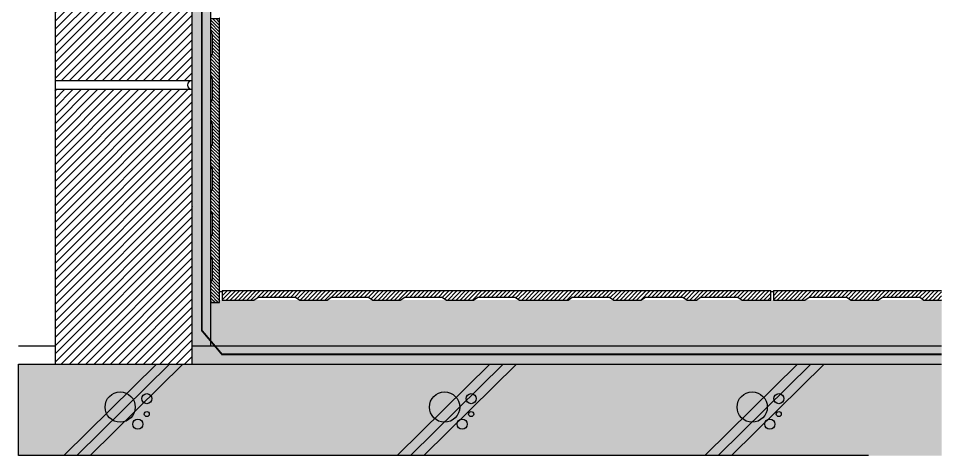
# Model space of a CAD drawing. Header units: millimetres. Extents: x -223175 to 287756, y -120611 to 352956.
# Drawn here: x 278515 to 279526, y 80035 to 80512 of the extents above; entities that cross this region are included whole.
import ezdxf
from ezdxf.lldxf.tags import DXFTag

# ---------------------------------------------------------------- set-up
doc = ezdxf.new("R2010")
doc.units = ezdxf.units.MM
doc.header["$LTSCALE"] = 50
doc.layers.get('DEFPOINTS').update_dxf_attribs({"color": 108})
for name, color, linetype in [('(IN)E-TEXT', 7, 'Continuous'), ('+Detail-line', 7, 'Continuous'), ('-KB_방수', 161, 'Continuous'), ('0-ceiling', 8, 'Continuous'), ('1', 1, 'CENTER'), ('10-HAT-EL', 253, 'Continuous'), ('COL', 2, 'Continuous'), ('CONC', 2, 'Continuous'), ('DE-8', 8, 'Continuous'), ('DE-HAT', 253, 'Continuous'), ('F-옵션가구', 6, 'Continuous'), ('HAT', 8, 'Continuous'), ('i-fin', 4, 'Continuous'), ('I-HAT', 8, 'Continuous'), ('plus-타일hat', 251, 'Continuous')]:
    doc.layers.add(name, color=color, linetype=linetype)
doc.styles.get("Standard").update_dxf_attribs({"font": 'arial.ttf'})
tags = doc.linetypes.add('CENTER', pattern=[50.8, 31.75, -6.35, 6.35, -6.35]).pattern_tags.tags
tags[10:11] = [DXFTag(74, 4), DXFTag(75, 0), DXFTag(340, '0'), DXFTag(46, 1.0), DXFTag(50, 0.0), DXFTag(44, 0.0), DXFTag(45, 0.0)]
tags[8:9] = [DXFTag(74, 4), DXFTag(75, 0), DXFTag(340, '0'), DXFTag(46, 1.0), DXFTag(50, 0.0), DXFTag(44, 0.0), DXFTag(45, 0.0)]
tags[6:7] = [DXFTag(74, 4), DXFTag(75, 0), DXFTag(340, '0'), DXFTag(46, 1.0), DXFTag(50, 0.0), DXFTag(44, 0.0), DXFTag(45, 0.0)]
tags[4:5] = [DXFTag(74, 4), DXFTag(75, 0), DXFTag(340, '0'), DXFTag(46, 1.0), DXFTag(50, 0.0), DXFTag(44, 0.0), DXFTag(45, 0.0)]
doc.linetypes.add('X_LINE', pattern='A,0.5,-0.2,["X",Standard,S=0.1,R=0,X=-0.1,Y=-0.05],-0.25', length=0.95)

# ---------------------------------------------------------------- blocks, each defined once
blk = doc.blocks.new('G$C2E011655')
at = {"layer": 'I-HAT'}
h = blk.add_hatch(dxfattribs=at)
h.set_pattern_fill('ANSI31', color=256, scale=2, angle=180, style=0)
h.set_pattern_definition([(225, (-40472.465, -24311.848), (4.4901281, -4.4901281), [])])
h.paths.add_polyline_path([(0, 610), (-150, 610), (-150, 310), (0, 310)])
h = blk.add_hatch(dxfattribs=at)
h.set_pattern_fill('ANSI31', color=256, scale=2, angle=180, style=0)
h.set_pattern_definition([(225, (-40472.465, -24621.839), (4.4901281, -4.4901281), [])])
h.paths.add_polyline_path([(0, 300), (-150, 300), (-150, 0), (0, 0)])
at = {"layer": '+Detail-line', "color": 252}
for points in [[(0, 172.1, -0.00144), (0, 172)], [(0, 63.3, -0.00144), (0, 63.2)]]:
    blk.add_lwpolyline(points, format="xyb", dxfattribs=at)
at = {"color": 3}
for points in [[(-150, 310), (0, 310), (0, 610), (-150, 610)], [(-150, 0), (0, 0), (0, 300), (-150, 300)]]:
    blk.add_lwpolyline(points, close=True, dxfattribs=at)
at = {"layer": 'DEFPOINTS'}
blk.add_lwpolyline([(-150, 0), (0, 0), (0, 3089.9), (-150, 3089.9)], close=True, dxfattribs=at)
at = {"layer": 'plus-타일hat', "color": 8}
blk.add_arc((0, 305), 5, 90, 270, dxfattribs=at)

msp = doc.modelspace()

# ---------------------------------------------------------------- hatches: boundary and pattern name
at = {"layer": '10-HAT-EL'}
h = msp.add_hatch(dxfattribs=at)
h.set_pattern_fill('AR-SAND', color=256, scale=0.3, style=0)
h.set_pattern_definition([(37.5, (279167.88, 74399.905), (-0.48001, 14.682397), [0, -11.5824, 0, -12.954, 0, -12.3825]), (7.5, (279167.88, 74399.905), (13.4857, 21.50475), [0, -6.2484, 0, -10.4394, 0, -4.0005]), (327.5, (279158.508, 74399.905), (23.72977, 0.043116), [0, -3.81, 0, -13.716, 0, -17.907]), (317.5, (279158.508, 74399.905), (22.90669, 6.68788), [0, -1.905, 0, -8.9916, 0, -10.287])])
h.paths.add_polyline_path([(278724.9494, 80134.5659), (278724.9496, 80204.5697), (279524.9496, 80204.5697), (279524.9496, 80134.5659)])
at = {"layer": 'COL'}
h = msp.add_hatch(dxfattribs=at)
h.set_pattern_fill('AR-SAND', color=8, scale=4, style=0)
h.set_pattern_definition([(217.5, (478541.205, 218513.8995), (0.25197343, -7.70729508), [0, -6.08, 0, -6.8, 0, -6.5]), (187.5, (478541.205, 218513.899), (-7.0791068, -11.28858426), [0, -3.28, 0, -5.48, 0, -2.1]), (147.5, (478546.125, 218513.8995), (-12.45656745, -0.02263621), [0, -2, 0, -7.2, 0, -9.4]), (137.5, (478546.125, 218513.899), (-12.0245064, -3.51070226), [0, -1, 0, -4.72, 0, -5.4])])
h.paths.add_polyline_path([(278724.9496, 82821.0056), (278724.9504, 80134.5617), (278704.9504, 80134.5617), (278704.9496, 82821.0056)])
at = {"layer": 'DE-HAT'}
h = msp.add_hatch(dxfattribs=at)
h.set_pattern_fill('ANSI31', color=256, scale=20, angle=270, style=0)
h.set_pattern_definition([(315, (282351.834, 83820.845), (1.767767, 1.767767), [])])
h.paths.add_polyline_path([(278724.9528, 80420.9427), (278724.9528, 80399.7771), (278726.9528, 80396.7782), (278726.9528, 80374.6721), (278724.9528, 80371.6732), (278724.9528, 80350.5076), (278726.9528, 80347.5087), (278726.9528, 80325.4026), (278724.9528, 80322.4037), (278724.9528, 80301.2381), (278726.9528, 80298.2392), (278726.9528, 80276.1331), (278724.9528, 80273.1342), (278724.9528, 80251.9686), (278726.9528, 80248.9697), (278726.9528, 80226.8636), (278724.9528, 80223.8647), (278724.9528, 80201.8504), (278734.9528, 80201.8504), (278734.9528, 80511.8504), (278724.9528, 80511.8504), (278724.9528, 80498.3161), (278726.9528, 80495.3173), (278726.9528, 80473.2111), (278724.9528, 80470.2122), (278724.9528, 80449.0466), (278726.9528, 80446.0478), (278726.9528, 80423.9416)])
at = {"layer": 'HAT'}
h = msp.add_hatch(dxfattribs=at)
h.set_pattern_fill('ANSI31', color=251, angle=180, style=0)
h.set_pattern_definition([(45, (210399.9578, 130316.3806), (-2.24506403, 2.24506403), [])])
h.paths.add_polyline_path([(279089.6309, 80204.5697), (279116.3089, 80204.5697), (279120.8979, 80207.5697), (279161.7199, 80207.5697), (279166.3089, 80204.5697), (279195.9863, 80204.5697), (279200.8979, 80207.7806), (279241.7199, 80207.7806), (279246.6315, 80204.5697), (279256.6307, 80204.5697), (279261.2197, 80207.5697), (279302.0416, 80207.5697), (279306.6307, 80204.5697), (279337.9528, 80204.5697), (279337.9528, 80214.5697), (278737.9528, 80214.5697), (278737.9528, 80204.5697), (278772.3076, 80204.5697), (278777.2193, 80207.7806), (278818.0412, 80207.7806), (278822.9528, 80204.5697), (278852.6302, 80204.5697), (278857.2193, 80207.5697), (278898.0412, 80207.5697), (278902.6302, 80204.5697), (278932.6302, 80204.5697), (278937.5419, 80207.7806), (278978.3638, 80207.7806), (278983.2754, 80204.5697), (279012.9528, 80204.5697), (279017.5419, 80207.5697), (279058.3638, 80207.5697), (279062.9528, 80204.5697)])
h = msp.add_hatch(dxfattribs=at)
h.set_pattern_fill('ANSI31', color=251, angle=180, style=0)
h.set_pattern_definition([(45, (211002.9578, 130316.3806), (-2.24506403, 2.24506403), [])])
h.paths.add_polyline_path([(279524.9496, 80214.5697), (279340.9528, 80214.5697), (279340.9528, 80204.5697), (279375.3076, 80204.5697), (279380.2193, 80207.7806), (279421.0412, 80207.7806), (279425.9528, 80204.5697), (279455.6302, 80204.5697), (279460.2193, 80207.5697), (279501.0412, 80207.5697), (279505.6302, 80204.5697), (279524.9496, 80204.5697)])

# ---------------------------------------------------------------- linework, layer by layer
at = {"layer": '(IN)E-TEXT', "color": 251, "ltscale": 200}
msp.add_lwpolyline([(279444.9496, 80034.5685), (278514.9513, 80034.5607), (278514.9513, 80134.5607), (279524.9496, 80134.5691)], dxfattribs=at)
msp.add_solid([(278514.9513, 80034.562), (278514.9513, 80134.562), (279524.9496, 80034.5607), (279524.9496, 80134.5607)], dxfattribs=at)
at = {"layer": '+Detail-line', "color": 4}
msp.add_lwpolyline([(278724.9528, 80420.9427), (278724.9528, 80399.7771), (278726.9528, 80396.7782), (278726.9528, 80374.6721), (278724.9528, 80371.6732), (278724.9528, 80350.5076), (278726.9528, 80347.5087), (278726.9528, 80325.4026), (278724.9528, 80322.4037), (278724.9528, 80301.2381), (278726.9528, 80298.2392), (278726.9528, 80276.1331), (278724.9528, 80273.1342), (278724.9528, 80251.9686), (278726.9528, 80248.9697), (278726.9528, 80226.8636), (278724.9528, 80223.8647), (278724.9528, 80201.8504), (278734.9528, 80201.8504), (278734.9528, 80511.8504), (278724.9528, 80511.8504), (278724.9528, 80498.3161), (278726.9528, 80495.3173), (278726.9528, 80473.2111), (278724.9528, 80470.2122), (278724.9528, 80449.0466), (278726.9528, 80446.0478), (278726.9528, 80423.9416)], close=True, dxfattribs=at)
at = {"layer": '-KB_방수', "linetype": 'X_LINE', "ltscale": 0.5, "const_width": 2}
msp.add_lwpolyline([(279524.9496, 80145.206), (278737.5464, 80145.206), (278715.6086, 80171.179), (278715.6086, 81543.759)], dxfattribs=at)
at = {"layer": '1', "color": 8}
for p, q in [((278564.8612, 80034.7698), (278665.8591, 80134.5697)), ((278579.3236, 80034.7698), (278680.3215, 80134.5697)), ((278593.7859, 80034.7698), (278694.7838, 80134.5697)), ((278929.7732, 80034.7698), (279030.7711, 80134.5697)), ((278944.2356, 80034.7698), (279045.2334, 80134.5697)), ((278958.6979, 80034.7698), (279059.6958, 80134.5697)), ((279266.3587, 80034.7698), (279367.3566, 80134.5697)), ((279280.821, 80034.7698), (279381.8189, 80134.5697)), ((279295.2834, 80034.7698), (279396.2813, 80134.5697))]:
    msp.add_line(p, q, dxfattribs=at)
for centre, radius in [((278626.2104, 80087.5235), 16.5542), ((278655.3335, 80096.7163), 5.5181), ((278981.1223, 80087.5241), 16.5542), ((279010.2455, 80096.7169), 5.5181), ((279317.7078, 80087.5241), 16.5542), ((279346.831, 80096.7169), 5.5181), ((278655.3335, 80079.8629), 2.7578), ((279010.2455, 80079.8634), 2.7578), ((279346.831, 80079.8634), 2.7578), ((278645.5236, 80068.8315), 5.5181), ((279000.4356, 80068.8321), 5.5181), ((279337.0211, 80068.8321), 5.5181)]:
    msp.add_circle(centre, radius, dxfattribs=at)
at = {"layer": '10-HAT-EL'}
for p, q in [((278514.9511, 80154.5607), (278554.9504, 80154.561)), ((278704.9504, 80154.5623), (279524.9494, 80154.5691))]:
    msp.add_line(p, q, dxfattribs=at)
at = {"layer": 'COL', "color": 8}
msp.add_line((278724.9496, 81144.5659), (278724.9496, 80154.5624), dxfattribs=at)
msp.add_lwpolyline([(278704.9504, 80154.5623), (278704.9496, 82821.0056), (278724.9496, 82821.0056), (278724.9504, 80154.5624)], dxfattribs=at)
at = {"layer": 'CONC'}
msp.add_line((278514.9513, 80134.5607), (279524.9496, 80134.5691), dxfattribs=at)
at = {"layer": 'DE-8'}
for centre, radius, start, end in [((278735.0177, 80512.3504), 0.5042, 97.3927192, 262.6072808), ((278736.4528, 80215.6999), 1.8781, 216.9977268, 323.0022732)]:
    msp.add_arc(centre, radius, start, end, dxfattribs=at)
at = {"layer": 'F-옵션가구', "color": 4, "linetype": 'Continuous'}
for points in [[(279089.6309, 80204.5697), (279116.3089, 80204.5697), (279120.8979, 80207.5697), (279161.7199, 80207.5697), (279166.3089, 80204.5697), (279195.9863, 80204.5697), (279200.8979, 80207.7806), (279241.7199, 80207.7806), (279246.6315, 80204.5697), (279256.6307, 80204.5697), (279261.2197, 80207.5697), (279302.0416, 80207.5697), (279306.6307, 80204.5697), (279337.9528, 80204.5697), (279337.9528, 80214.5697), (278737.9528, 80214.5697), (278737.9528, 80204.5697), (278772.3076, 80204.5697), (278777.2193, 80207.7806), (278818.0412, 80207.7806), (278822.9528, 80204.5697), (278852.6302, 80204.5697), (278857.2193, 80207.5697), (278898.0412, 80207.5697), (278902.6302, 80204.5697), (278932.6302, 80204.5697), (278937.5419, 80207.7806), (278978.3638, 80207.7806), (278983.2754, 80204.5697), (279012.9528, 80204.5697), (279017.5419, 80207.5697), (279058.3638, 80207.5697), (279062.9528, 80204.5697), (279089.6309, 80204.5697)], [(279524.9496, 80214.5697), (279340.9528, 80214.5697), (279340.9528, 80204.5697), (279375.3076, 80204.5697), (279380.2193, 80207.7806), (279421.0412, 80207.7806), (279425.9528, 80204.5697), (279455.6302, 80204.5697), (279460.2193, 80207.5697), (279501.0412, 80207.5697), (279505.6302, 80204.5697), (279524.9496, 80204.5697)]]:
    msp.add_lwpolyline(points, dxfattribs=at)
at = {"layer": 'i-fin', "color": 1}
msp.add_arc((279339.4528, 80215.6999), 1.8781, 216.9977268, 323.0022732, dxfattribs=at)

# ---------------------------------------------------------------- block references
at = {"layer": '0-ceiling', "color": 0}
msp.add_blockref('G$C2E011655', (278704.9504, 80134.5617), dxfattribs=at)

doc.saveas('drawing.dxf')
